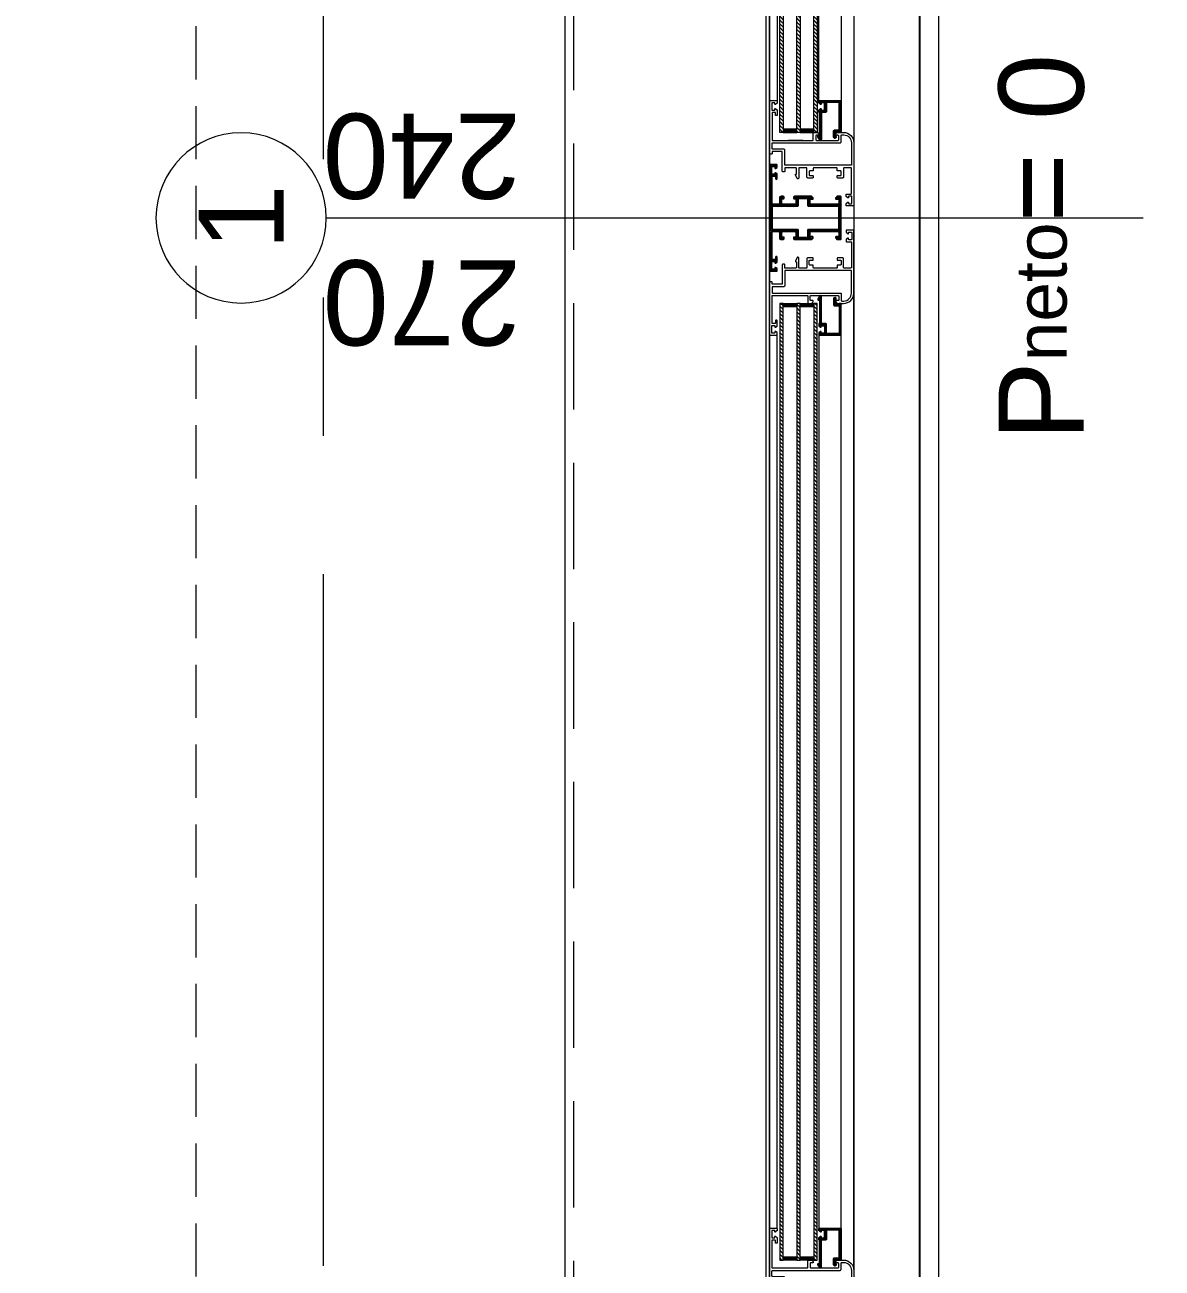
# Model space of a CAD drawing. Header units: centimetres. Extents: x 99002 to 104403, y -55119 to -48358.
# Drawn here: x 101059.2 to 101192.9, y -52412.6 to -52266.6 of the extents above; entities that cross this region are included whole.
import ezdxf

# ---------------------------------------------------------------- set-up
doc = ezdxf.new("R2010")
doc.units = ezdxf.units.CM
doc.header["$LTSCALE"] = 50
doc.header["$MEASUREMENT"] = 0
doc.linetypes.add('AXES', pattern=[2, 1.25, -0.25, 0.25, -0.25])
doc.linetypes.add('CACHE', pattern=[0.375, 0.25, -0.125])
doc.layers.get('0').update_dxf_attribs({"color": 8})
doc.layers.add('AXES', color=10, linetype='AXES')
doc.layers.add('COTE 50ème', color=1, linetype='Continuous')
for name, color, linetype, lineweight in [('BETON CACHE', 4, 'CACHE', 5), ('MACONNERIE COUPE', 7, 'Continuous', 30), ('WINDOWS', 21, 'Continuous', 5)]:
    doc.layers.add(name, color=color, linetype=linetype, lineweight=lineweight)
doc.layers.add('FMULT', color=150, linetype='Continuous', plot=False)
doc.styles.add('GENERATED_STYLE_1', font='arial.ttf')
doc.styles.add('RS_TXT_50', font='arial.ttf', dxfattribs={"height": 12.5})
doc.dimstyles.new('RS_50CM_LINEAIRE', dxfattribs={"dimscale": 5, "dimtxt": 12.5, "dimasz": 1.5, "dimexe": 1, "dimexo": 2.5, "dimgap": 1, "dimtad": 1, "dimdec": 1, "dimrnd": 0.5, "dimdsep": 46, "dimtxsty": 'RS_TXT_50', "dimblk1": 'ARCHTICK', "dimblk2": 'ARCHTICK', "dimsah": 1, "dimcen": 2.5, "dimdle": 1, "dimclrt": 4, "dimadec": 0, "dimazin": 2, "dimtfac": 1, "dimtdec": 1, "dimtix": 1, "dimtmove": 2, "dimatfit": 3, "dimfxl": 1, "dimtolj": 1, "dimtzin": 0, "dimarcsym": 0})
pattern_1 = [(135, (-46708.70849, -43897.46996), (-0.08838834765, -0.08838834765), [])]
pattern_2 = [(135, (-46708.9128, -43897.46996), (-0.2209708691, -0.2209708691), [])]

# ---------------------------------------------------------------- blocks, each defined once
blk = doc.blocks.new('A$Cb79da119')
at = {"layer": 'AXES', "lineweight": 5, "ltscale": 1.3}
blk.add_line((-30, -4150), (-30, -1058.41), dxfattribs=at)
blk = doc.blocks.new('DRITARE POS 1')
at = {"layer": 'WINDOWS'}
h = blk.add_hatch(dxfattribs=at)
h.set_pattern_fill('ANSI31', color=140, scale=2.5, angle=450)
h.set_pattern_definition(pattern_2)
h.paths.add_polyline_path([(-8.71, -124.96), (-8.71, -12.58), (-8.31, -12.58), (-8.31, -124.96)])
h.paths.add_polyline_path([(-6.71, -124.96), (-6.71, -12.58), (-6.31, -12.58), (-6.31, -124.96)])
h.paths.add_polyline_path([(-4.71, -124.96), (-4.71, -12.58), (-4.31, -12.58), (-4.31, -124.96)])
at = {"layer": 'WINDOWS', "transparency": 33554559}
h = blk.add_hatch(dxfattribs=at)
h.set_pattern_fill('ANSI31', color=140, angle=450)
h.set_pattern_definition([(135, (-46708.90849, -43880.46996), (-0.08838834765, -0.08838834765), [])])
h.paths.add_polyline_path([(-6.71, -12.58), (-8.31, -12.58), (-8.31, -12.98), (-6.71, -12.98)])
h.paths.add_polyline_path([(-4.71, -12.58), (-6.31, -12.58), (-6.31, -12.98), (-4.71, -12.98)])
h.paths.add_polyline_path([(-6.71, -124.56), (-8.31, -124.56), (-8.31, -124.96), (-6.71, -124.96)])
h.paths.add_polyline_path([(-4.71, -124.56), (-6.31, -124.56), (-6.31, -124.96), (-4.71, -124.96)])
h = blk.add_hatch(dxfattribs=at)
h.set_pattern_fill('ANSI31', color=256, angle=450)
h.set_pattern_definition(pattern_1)
h.paths.add_polyline_path([(-1.49, -121.28, 0.414214), (-1.55, -121.22), (-4.06, -121.22, 0.414214), (-4.11, -121.28), (-4.11, -121.48, 0.250765), (-4.09, -121.53), (-3.92, -121.66, 0.599022), (-3.83, -121.61), (-3.83, -121.54, -0.414214), (-3.78, -121.48), (-3.51, -121.48, -0.414214), (-3.46, -121.54), (-3.46, -122.28, -0.414214), (-3.51, -122.34), (-3.78, -122.34, -0.414214), (-3.83, -122.28), (-3.83, -122.21, 0.599022), (-3.92, -122.16), (-4.09, -122.29, 0.250765), (-4.11, -122.34), (-4.11, -122.54, 0.414214), (-4.06, -122.6), (-4.02, -122.6), (-4.02, -125.29, -0.414214), (-4.07, -125.34), (-4.15, -125.34, 0.603122), (-4.23, -125.49), (-3.98, -125.85, 0.737396), (-3.81, -125.79), (-3.81, -122.66, -0.414214), (-3.76, -122.6), (-3.31, -122.6, 0.414214), (-3.22, -122.51), (-3.22, -121.5, -0.414214), (-3.16, -121.44), (-1.81, -121.44, -0.414214), (-1.72, -121.54), (-1.72, -124.58, -0.414214), (-1.81, -124.67), (-2.28, -124.67, 0.414214), (-2.37, -124.77), (-2.37, -125.5, 1.657435), (-2.12, -125.37, -0.247394), (-2.15, -125.33), (-2.15, -124.95, -0.414214), (-2.09, -124.9), (-1.74, -124.9), (-1.74, -124.95), (-1.49, -124.95), (-1.49, -124.9)])
at = {"layer": 'WINDOWS'}
h = blk.add_hatch(dxfattribs=at)
h.set_pattern_fill('ANSI31', color=256, angle=450)
h.set_pattern_definition(pattern_1)
h.paths.add_polyline_path([(-9.61, -130.17, -0.414214), (-9.56, -130.11), (-9.26, -130.11, -0.414214), (-9.2, -130.17), (-9.2, -130.38, 1), (-9, -130.38), (-9, -129.85, 0.250765), (-9.02, -129.8), (-9.19, -129.69, 0.599022), (-9.28, -129.74), (-9.28, -129.81, -0.414214), (-9.33, -129.87), (-9.59, -129.87, -0.414214), (-9.65, -129.81), (-9.65, -129.03, -0.414214), (-9.59, -128.97), (-9.33, -128.97, -0.414214), (-9.28, -129.03), (-9.28, -129.14, 0.599022), (-9.19, -129.19), (-9.02, -129.07, 0.250765), (-9, -129.03), (-9, -128.78, 0.414214), (-9.05, -128.73), (-9.84, -128.73, 0.414214), (-9.89, -128.78), (-9.89, -135), (-9.89, -141.22, 0.414214), (-9.84, -141.27), (-9.05, -141.27, 0.414214), (-9, -141.22), (-9, -140.97, 0.250765), (-9.02, -140.93), (-9.19, -140.81, 0.599022), (-9.28, -140.86), (-9.28, -140.97, -0.414214), (-9.33, -141.03), (-9.59, -141.03, -0.414214), (-9.65, -140.97), (-9.65, -140.19, -0.414214), (-9.59, -140.13), (-9.33, -140.13, -0.414214), (-9.28, -140.19), (-9.28, -140.26, 0.599022), (-9.19, -140.31), (-9.02, -140.2, 0.250765), (-9, -140.15), (-9, -139.62, 1), (-9.2, -139.62), (-9.2, -139.83, -0.414214), (-9.26, -139.89), (-9.56, -139.89, -0.414214), (-9.61, -139.83), (-9.61, -136.66, -0.414214), (-9.56, -136.61), (-8.83, -136.61, -0.414214), (-8.74, -136.7), (-8.74, -137.35, 0.414214), (-8.55, -137.54), (-8.29, -137.54, 0.198912), (-8.25, -137.52), (-8.19, -137.46, 0.198912), (-8.18, -137.42), (-8.18, -137.31, 0.414214), (-8.23, -137.26), (-8.4, -137.26, -0.414214), (-8.46, -137.2), (-8.46, -136.7, -0.414214), (-8.36, -136.61), (-6.91, -136.61, -0.414214), (-6.81, -136.7), (-6.81, -137.2, -0.414214), (-6.87, -137.26), (-7.04, -137.26, 0.414214), (-7.09, -137.31), (-7.09, -137.42, 0.198912), (-7.08, -137.46), (-7.02, -137.52, 0.198912), (-6.98, -137.54), (-4.97, -137.54, 0.198912), (-4.93, -137.52), (-4.78, -137.37, 0.198912), (-4.76, -137.33), (-4.76, -137.26, 0.414214), (-4.82, -137.2), (-5, -137.2, -0.340481), (-5.13, -137.11), (-5.13, -136.7, -0.414214), (-5.04, -136.61), (-1.87, -136.61, -0.414214), (-1.77, -136.7), (-1.77, -137.11, -0.414214), (-1.87, -137.2), (-2.09, -137.2, 0.414214), (-2.15, -137.26), (-2.15, -137.33, 0.198912), (-2.13, -137.37), (-1.98, -137.52, 0.198912), (-1.94, -137.54), (-1.55, -137.54, 0.414214), (-1.49, -137.48), (-1.49, -135), (-1.49, -132.52, 0.414214), (-1.55, -132.46), (-1.94, -132.46, 0.198912), (-1.98, -132.48), (-2.13, -132.63, 0.198912), (-2.15, -132.67), (-2.15, -132.74, 0.414214), (-2.09, -132.8), (-1.87, -132.8, -0.414214), (-1.77, -132.89), (-1.77, -133.3, -0.414214), (-1.87, -133.39), (-5.04, -133.39, -0.414214), (-5.13, -133.3), (-5.13, -132.89, -0.340481), (-5, -132.8), (-4.82, -132.8, 0.414214), (-4.76, -132.74), (-4.76, -132.67, 0.198912), (-4.78, -132.63), (-4.93, -132.48, 0.198912), (-4.97, -132.46), (-6.98, -132.46, 0.198912), (-7.02, -132.48), (-7.08, -132.54, 0.198912), (-7.09, -132.58), (-7.09, -132.69, 0.414214), (-7.04, -132.74), (-6.87, -132.74, -0.414214), (-6.81, -132.8), (-6.81, -133.3, -0.414214), (-6.91, -133.39), (-8.36, -133.39, -0.414214), (-8.46, -133.3), (-8.46, -132.8, -0.414214), (-8.4, -132.74), (-8.23, -132.74, 0.414214), (-8.18, -132.69), (-8.18, -132.58, 0.198912), (-8.19, -132.54), (-8.25, -132.48, 0.198912), (-8.29, -132.46), (-8.55, -132.46, 0.414214), (-8.74, -132.65), (-8.74, -133.3, -0.414214), (-8.83, -133.39), (-9.56, -133.39, -0.414214), (-9.61, -133.34)])
h.paths.add_polyline_path([(-9.56, -133.67), (-6.63, -133.67), (-6.53, -133.58), (-6.53, -132.83), (-6.44, -132.74), (-5.51, -132.74), (-5.41, -132.83), (-5.41, -133.58), (-5.32, -133.67), (-1.83, -133.67), (-1.77, -133.73), (-1.77, -135), (-1.77, -136.27), (-1.83, -136.33), (-5.32, -136.33), (-5.41, -136.42), (-5.41, -137.17), (-5.51, -137.26), (-6.44, -137.26), (-6.53, -137.17), (-6.53, -136.42), (-6.63, -136.33), (-9.56, -136.33), (-9.61, -136.27), (-9.61, -135), (-9.61, -133.73)], flags=16)
at = {"layer": 'WINDOWS', "transparency": 33554559}
h = blk.add_hatch(dxfattribs=at)
h.set_pattern_fill('ANSI31', color=256, angle=450)
h.set_pattern_definition(pattern_1)
h.paths.add_polyline_path([(-1.49, -145.1), (-1.49, -145.05), (-1.74, -145.05), (-1.74, -145.1), (-2.09, -145.1, -0.414214), (-2.15, -145.05), (-2.15, -144.67, -0.247394), (-2.12, -144.63, 1.657435), (-2.37, -144.5), (-2.37, -145.23, 0.414214), (-2.28, -145.33), (-1.81, -145.33, -0.414214), (-1.72, -145.42), (-1.72, -148.46, -0.414214), (-1.81, -148.56), (-3.16, -148.56, -0.414214), (-3.22, -148.5), (-3.22, -147.49, 0.414214), (-3.31, -147.4), (-3.76, -147.4, -0.414214), (-3.81, -147.34), (-3.81, -144.21, 0.737396), (-3.98, -144.15), (-4.23, -144.51, 0.603122), (-4.15, -144.66), (-4.07, -144.66, -0.414214), (-4.02, -144.71), (-4.02, -147.4), (-4.06, -147.4, 0.414214), (-4.11, -147.46), (-4.11, -147.66, 0.250765), (-4.09, -147.71), (-3.92, -147.84, 0.599022), (-3.83, -147.79), (-3.83, -147.72, -0.414214), (-3.78, -147.66), (-3.51, -147.66, -0.414214), (-3.46, -147.72), (-3.46, -148.46, -0.414214), (-3.51, -148.52), (-3.78, -148.52, -0.414214), (-3.83, -148.46), (-3.83, -148.39, 0.599022), (-3.92, -148.34), (-4.09, -148.47, 0.250765), (-4.11, -148.52), (-4.11, -148.72, 0.414214), (-4.06, -148.78), (-1.55, -148.78, 0.414214), (-1.49, -148.72)])
at = {"layer": 'WINDOWS'}
h = blk.add_hatch(dxfattribs=at)
h.set_pattern_fill('ANSI31', color=140, scale=2.5, angle=450)
h.set_pattern_definition(pattern_2)
h.paths.add_polyline_path([(-8.71, -145.04), (-8.71, -257.42), (-8.31, -257.42), (-8.31, -145.04)])
h.paths.add_polyline_path([(-6.71, -145.04), (-6.71, -257.42), (-6.31, -257.42), (-6.31, -145.04)])
h.paths.add_polyline_path([(-4.71, -145.04), (-4.71, -257.42), (-4.31, -257.42), (-4.31, -145.04)])
at = {"layer": 'WINDOWS', "transparency": 33554559}
h = blk.add_hatch(dxfattribs=at)
h.set_pattern_fill('ANSI31', color=140, angle=450)
h.set_pattern_definition([(135, (-46708.90849, -43914.46996), (-0.08838834765, -0.08838834765), [])])
h.paths.add_polyline_path([(-6.71, -257.42), (-8.31, -257.42), (-8.31, -257.02), (-6.71, -257.02)])
h.paths.add_polyline_path([(-4.71, -257.42), (-6.31, -257.42), (-6.31, -257.02), (-4.71, -257.02)])
h.paths.add_polyline_path([(-6.71, -145.44), (-8.31, -145.44), (-8.31, -145.04), (-6.71, -145.04)])
h.paths.add_polyline_path([(-4.71, -145.44), (-6.31, -145.44), (-6.31, -145.04), (-4.71, -145.04)])
h = blk.add_hatch(dxfattribs=at)
h.set_pattern_fill('ANSI31', color=256, angle=450)
h.set_pattern_definition([(135, (-46708.71279, -43952.46996), (-0.08838834765, -0.08838834765), [])])
h.paths.add_polyline_path([(-1.72, -257.05, -0.414214), (-1.81, -257.14), (-2.28, -257.14, 0.414214), (-2.37, -257.23), (-2.37, -257.97, 1.835735), (-2.15, -257.82), (-2.15, -257.36), (-1.74, -257.36), (-1.5, -257.42), (-1.5, -253.74, 0.414214), (-1.55, -253.69), (-4.06, -253.69, 0.414214), (-4.12, -253.74), (-4.12, -253.95, 0.250765), (-4.09, -253.99), (-3.92, -254.12, 0.599022), (-3.84, -254.08), (-3.84, -253.95), (-3.46, -253.95), (-3.46, -254.81), (-3.84, -254.81), (-3.84, -254.67, 0.649779), (-3.93, -254.63), (-4.1, -254.76, 0.212283), (-4.12, -254.81), (-4.12, -255.01, 0.414214), (-4.06, -255.07), (-4.02, -255.07), (-4.02, -257.81), (-4.15, -257.81, 0.603122), (-4.23, -257.96), (-3.99, -258.31, 0.737396), (-3.82, -258.26), (-3.82, -255.07), (-3.31, -255.07, 0.414214), (-3.22, -254.97), (-3.22, -253.91), (-1.81, -253.91, -0.414214), (-1.72, -254)])
at = {"layer": 'WINDOWS', "color": 165, "linetype": 'CACHE'}
blk.add_line((-32.9, -270), (-32.9, 0), dxfattribs=at)
at = {"layer": 'WINDOWS'}
for p, q in [((-0.01, -11.48), (0, -126.13)), ((-9.89, -16.28), (-9.89, -121.28)), ((-9, -16.26), (-9, -121.28)), ((-4.11, -121.28), (-4.12, -16.26)), ((-1.5, -16.26), (-1.49, -121.28)), ((-5.98, -125.89), (-7.66, -125.89)), ((-0.01, -258.52), (0, -143.87)), ((-9.89, -253.72), (-9.89, -148.72)), ((-9, -253.74), (-9, -148.72)), ((-4.11, -148.72), (-4.12, -253.74)), ((-1.5, -253.74), (-1.49, -148.72))]:
    blk.add_line(p, q, dxfattribs=at)
at = {"layer": 'WINDOWS', "color": 165}
blk.add_line((-61.99, -135), (34.01, -135), dxfattribs=at)
for points in [[(-9.9, 0), (-9.9, -270), (-33.9, -270), (-33.9, 0)], [(-10.3, -269.6), (-10.3, -0.4), (-9.9, 0), (-9.9, -270)], [(0, 0), (0, -270), (10, -270), (10, 0)]]:
    blk.add_lwpolyline(points, close=True, dxfattribs=at)
at = {"layer": 'WINDOWS'}
for points in [[(-9.9, -270), (-9.9, 0), (0, 0), (0, -270)], [(-1.77, -135), (-1.77, -133.73), (-1.83, -133.67), (-5.32, -133.67), (-5.41, -133.58), (-5.41, -132.83), (-5.51, -132.74), (-6.44, -132.74), (-6.53, -132.83), (-6.53, -133.58), (-6.63, -133.67), (-9.56, -133.67), (-9.61, -133.73), (-9.61, -135), (-9.61, -136.27), (-9.56, -136.33), (-6.63, -136.33), (-6.53, -136.42), (-6.53, -137.17), (-6.44, -137.26), (-5.51, -137.26), (-5.41, -137.17), (-5.41, -136.42), (-5.32, -136.33), (-1.83, -136.33), (-1.77, -136.27)]]:
    blk.add_lwpolyline(points, close=True, dxfattribs=at)
at = {"layer": 'WINDOWS', "color": 140}
for points in [[(-8.71, -124.96), (-8.71, -12.58), (-8.31, -12.58), (-8.31, -124.96)], [(-6.71, -124.96), (-6.71, -12.58), (-6.31, -12.58), (-6.31, -124.96)], [(-4.71, -124.96), (-4.71, -12.58), (-4.31, -12.58), (-4.31, -124.96)], [(-6.71, -124.56), (-8.31, -124.56), (-8.31, -124.96), (-6.71, -124.96)], [(-4.71, -124.56), (-6.31, -124.56), (-6.31, -124.96), (-4.71, -124.96)], [(-8.71, -145.04), (-8.71, -257.42), (-8.31, -257.42), (-8.31, -145.04)], [(-6.71, -145.44), (-8.31, -145.44), (-8.31, -145.04), (-6.71, -145.04)], [(-6.71, -145.04), (-6.71, -257.42), (-6.31, -257.42), (-6.31, -145.04)], [(-4.71, -145.44), (-6.31, -145.44), (-6.31, -145.04), (-4.71, -145.04)], [(-4.71, -145.04), (-4.71, -257.42), (-4.31, -257.42), (-4.31, -145.04)], [(-6.71, -257.42), (-8.31, -257.42), (-8.31, -257.02), (-6.71, -257.02)], [(-4.71, -257.42), (-6.31, -257.42), (-6.31, -257.02), (-4.71, -257.02)]]:
    blk.add_lwpolyline(points, close=True, dxfattribs=at)
at = {"layer": 'WINDOWS'}
for points in [[(0, -133.53, -0.414214), (-0.06, -133.58), (-0.84, -133.58, -0.414214), (-0.9, -133.53), (-0.9, -133.32, -0.250765), (-0.87, -133.27), (-0.7, -133.14, -0.599022), (-0.62, -133.19), (-0.62, -133.28, 0.414214), (-0.56, -133.34), (-0.3, -133.34, 0.414214), (-0.24, -133.28), (-0.24, -132.5, 0.414214), (-0.3, -132.44), (-0.56, -132.44, 0.414214), (-0.62, -132.5), (-0.62, -132.59, -0.599022), (-0.7, -132.64), (-0.87, -132.51, -0.250765), (-0.9, -132.46), (-0.9, -132.26, -0.414214), (-0.84, -132.2), (-0.34, -132.2, 0.414214), (-0.28, -132.14), (-0.28, -129.19, 0.414214), (-0.37, -129.1), (-1.12, -129.1, 0.414214), (-1.21, -129.19), (-1.21, -130.22, -0.414214), (-1.31, -130.31), (-1.87, -130.31, -0.414214), (-1.96, -130.22), (-1.96, -130.09, -0.414214), (-1.9, -130.03), (-1.55, -130.03, 0.414214), (-1.49, -129.98), (-1.49, -129.53, 0.414214), (-1.55, -129.47), (-1.9, -129.47, -0.414214), (-1.96, -129.42), (-1.96, -129.16, 0.414214), (-2.02, -129.1), (-4.7, -129.1, 0.414214), (-4.76, -129.16), (-4.76, -129.42, -0.414214), (-4.82, -129.47), (-5.17, -129.47, 0.414214), (-5.23, -129.53), (-5.23, -129.98, 0.414214), (-5.17, -130.03), (-4.82, -130.03, -0.414214), (-4.76, -130.09), (-4.76, -130.22, -0.414214), (-4.85, -130.31), (-5.41, -130.31, -0.414214), (-5.51, -130.22), (-5.51, -129.19, 0.414214), (-5.6, -129.1), (-6.38, -129.1, 0.414214), (-6.48, -129.19), (-6.48, -130.31, -0.809546), (-6.66, -130.35), (-6.85, -129.93, -0.543142), (-6.79, -129.85, 0.414214), (-6.74, -129.79), (-6.74, -129.19, 0.414214), (-6.83, -129.1), (-8.06, -129.1, 0.414214), (-8.12, -129.16), (-8.12, -129.51, -0.414214), (-8.18, -129.57), (-8.34, -129.57, -0.414214), (-8.4, -129.51), (-8.4, -127.29, 0.414214), (-8.49, -127.2), (-9.56, -127.2, 0.414214), (-9.61, -127.25), (-9.61, -127.46, -0.414214), (-9.67, -127.51), (-9.84, -127.51, -0.414214), (-9.89, -127.46), (-9.89, -121.28, -0.414214), (-9.84, -121.22), (-9.05, -121.22, -0.414214), (-9, -121.28), (-9, -121.49, -0.250765), (-9.02, -121.53), (-9.19, -121.66, -0.599022), (-9.28, -121.62), (-9.28, -121.52, 0.414214), (-9.33, -121.47), (-9.59, -121.47, 0.414214), (-9.65, -121.52), (-9.65, -122.31, 0.414214), (-9.59, -122.36), (-9.33, -122.36, 0.414214), (-9.28, -122.31), (-9.28, -122.21, -0.599022), (-9.19, -122.17), (-9.02, -122.3, -0.250765), (-9, -122.34), (-9, -122.92, -0.414214), (-9.05, -122.98), (-9.15, -122.98, -0.414214), (-9.2, -122.92), (-9.2, -122.66, 0.414214), (-9.26, -122.61), (-9.56, -122.61, 0.414214), (-9.61, -122.66), (-9.61, -125.83, 0.414214), (-9.56, -125.89), (-4.82, -125.89, 0.414214), (-4.76, -125.83), (-4.76, -125.01, -0.414214), (-4.71, -124.96), (-4.32, -124.96, -0.198912), (-4.28, -124.97), (-4.13, -125.13, -0.198912), (-4.11, -125.17), (-4.11, -125.24, -0.414214), (-4.17, -125.29), (-4.39, -125.29, 0.414214), (-4.48, -125.39), (-4.48, -125.8, 0.414214), (-4.39, -125.89), (-1.87, -125.89, 0.414214), (-1.77, -125.8), (-1.77, -125.39, 0.414214), (-1.87, -125.29), (-2.09, -125.29, -0.414214), (-2.15, -125.24), (-2.15, -125.17, -0.198912), (-2.13, -125.13), (-1.98, -124.97, -0.198912), (-1.94, -124.96), (-1.21, -124.96, -0.414214), (0, -126.17)], [(-1.74, -124.9), (-2.09, -124.9, 0.414214), (-2.15, -124.95), (-2.15, -125.33, 0.247394), (-2.12, -125.37, -1.657435), (-2.37, -125.5), (-2.37, -124.77, -0.414214), (-2.28, -124.67), (-1.81, -124.67, 0.414214), (-1.72, -124.58), (-1.72, -121.54, 0.414214), (-1.81, -121.44), (-3.16, -121.44, 0.414214), (-3.22, -121.5), (-3.22, -122.51, -0.414214), (-3.31, -122.6), (-3.76, -122.6, 0.414214), (-3.81, -122.66), (-3.81, -125.79, -0.737396), (-3.98, -125.85), (-4.23, -125.49, -0.603122), (-4.15, -125.34), (-4.07, -125.34, 0.414214), (-4.02, -125.29), (-4.02, -122.6), (-4.06, -122.6, -0.414214), (-4.11, -122.54), (-4.11, -122.34, -0.250765), (-4.09, -122.29), (-3.92, -122.16, -0.599022), (-3.83, -122.21), (-3.83, -122.28, 0.414214), (-3.78, -122.34), (-3.51, -122.34, 0.414214), (-3.46, -122.28), (-3.46, -121.54, 0.414214), (-3.51, -121.48), (-3.78, -121.48, 0.414214), (-3.83, -121.54), (-3.83, -121.61, -0.599022), (-3.92, -121.66), (-4.09, -121.53, -0.250765), (-4.11, -121.48), (-4.11, -121.28, -0.414214), (-4.06, -121.22), (-1.55, -121.22, -0.414214), (-1.49, -121.28), (-1.49, -124.9), (-1.49, -124.95), (-1.74, -124.95)], [(-1.49, -125.33, -0.414214), (-1.4, -125.24), (-1.18, -125.24), (-1.18, -125.24, -0.414214), (-0.28, -126.17), (-0.28, -128.77, -0.414214), (-0.34, -128.82), (-8.06, -128.82, -0.414214), (-8.12, -128.77), (-8.12, -127.01, 0.414214), (-8.21, -126.92), (-9.52, -126.92, -0.414214), (-9.61, -126.82), (-9.61, -126.26, -0.414214), (-9.52, -126.17), (-1.59, -126.17, 0.414214), (-1.49, -126.08)], [(-1.49, -135), (-1.49, -132.52, 0.414214), (-1.55, -132.46), (-1.94, -132.46, 0.198912), (-1.98, -132.48), (-2.13, -132.63, 0.198912), (-2.15, -132.67), (-2.15, -132.74, 0.414214), (-2.09, -132.8), (-1.87, -132.8, -0.414214), (-1.77, -132.89), (-1.77, -133.3, -0.414214), (-1.87, -133.39), (-5.04, -133.39, -0.414214), (-5.13, -133.3), (-5.13, -132.89, -0.340481), (-5, -132.8), (-4.82, -132.8, 0.414214), (-4.76, -132.74), (-4.76, -132.67, 0.198912), (-4.78, -132.63), (-4.93, -132.48, 0.198912), (-4.97, -132.46), (-6.98, -132.46, 0.198912), (-7.02, -132.48), (-7.08, -132.54, 0.198912), (-7.09, -132.58), (-7.09, -132.69, 0.414214), (-7.04, -132.74), (-6.87, -132.74, -0.414214), (-6.81, -132.8), (-6.81, -133.3, -0.414214), (-6.91, -133.39), (-8.36, -133.39, -0.414214), (-8.46, -133.3), (-8.46, -132.8, -0.414214), (-8.4, -132.74), (-8.23, -132.74, 0.414214), (-8.18, -132.69), (-8.18, -132.58, 0.198912), (-8.19, -132.54), (-8.25, -132.48, 0.198912), (-8.29, -132.46), (-8.55, -132.46, 0.414214), (-8.74, -132.65), (-8.74, -133.3, -0.414214), (-8.83, -133.39), (-9.56, -133.39, -0.414214), (-9.61, -133.34), (-9.61, -130.17, -0.414214), (-9.56, -130.11), (-9.26, -130.11, -0.414214), (-9.2, -130.17), (-9.2, -130.38, 1), (-9, -130.38), (-9, -129.85, 0.250765), (-9.02, -129.8), (-9.19, -129.69, 0.599022), (-9.28, -129.74), (-9.28, -129.81, -0.414214), (-9.33, -129.87), (-9.59, -129.87, -0.414214), (-9.65, -129.81), (-9.65, -129.03, -0.414214), (-9.59, -128.97), (-9.33, -128.97, -0.414214), (-9.28, -129.03), (-9.28, -129.14, 0.599022), (-9.19, -129.19), (-9.02, -129.07, 0.250765), (-9, -129.03), (-9, -128.78, 0.414214), (-9.05, -128.73), (-9.84, -128.73, 0.414214), (-9.89, -128.78), (-9.89, -135), (-9.89, -141.22, 0.414214), (-9.84, -141.27), (-9.05, -141.27, 0.414214), (-9, -141.22), (-9, -140.97, 0.250765), (-9.02, -140.93), (-9.19, -140.81, 0.599022), (-9.28, -140.86), (-9.28, -140.97, -0.414214), (-9.33, -141.03), (-9.59, -141.03, -0.414214), (-9.65, -140.97), (-9.65, -140.19, -0.414214), (-9.59, -140.13), (-9.33, -140.13, -0.414214), (-9.28, -140.19), (-9.28, -140.26, 0.599022), (-9.19, -140.31), (-9.02, -140.2, 0.250765), (-9, -140.15), (-9, -139.62, 1), (-9.2, -139.62), (-9.2, -139.83, -0.414214), (-9.26, -139.89), (-9.56, -139.89, -0.414214), (-9.61, -139.83), (-9.61, -136.66, -0.414214), (-9.56, -136.61), (-8.83, -136.61, -0.414214), (-8.74, -136.7), (-8.74, -137.35, 0.414214), (-8.55, -137.54), (-8.29, -137.54, 0.198912), (-8.25, -137.52), (-8.19, -137.46, 0.198912), (-8.18, -137.42), (-8.18, -137.31, 0.414214), (-8.23, -137.26), (-8.4, -137.26, -0.414214), (-8.46, -137.2), (-8.46, -136.7, -0.414214), (-8.36, -136.61), (-6.91, -136.61, -0.414214), (-6.81, -136.7), (-6.81, -137.2, -0.414214), (-6.87, -137.26), (-7.04, -137.26, 0.414214), (-7.09, -137.31), (-7.09, -137.42, 0.198912), (-7.08, -137.46), (-7.02, -137.52, 0.198912), (-6.98, -137.54), (-4.97, -137.54, 0.198912), (-4.93, -137.52), (-4.78, -137.37, 0.198912), (-4.76, -137.33), (-4.76, -137.26, 0.414214), (-4.82, -137.2), (-5, -137.2, -0.340481), (-5.13, -137.11), (-5.13, -136.7, -0.414214), (-5.04, -136.61), (-1.87, -136.61, -0.414214), (-1.77, -136.7), (-1.77, -137.11, -0.414214), (-1.87, -137.2), (-2.09, -137.2, 0.414214), (-2.15, -137.26), (-2.15, -137.33, 0.198912), (-2.13, -137.37), (-1.98, -137.52, 0.198912), (-1.94, -137.54), (-1.55, -137.54, 0.414214), (-1.49, -137.48)], [(0, -136.47, 0.414214), (-0.06, -136.42), (-0.84, -136.42, 0.414214), (-0.9, -136.47), (-0.9, -136.68, 0.250765), (-0.87, -136.73), (-0.7, -136.86, 0.599022), (-0.62, -136.81), (-0.62, -136.72, -0.414214), (-0.56, -136.66), (-0.3, -136.66, -0.414214), (-0.24, -136.72), (-0.24, -137.5, -0.414214), (-0.3, -137.56), (-0.56, -137.56, -0.414214), (-0.62, -137.5), (-0.62, -137.41, 0.599022), (-0.7, -137.36), (-0.87, -137.49, 0.250765), (-0.9, -137.54), (-0.9, -137.74, 0.414214), (-0.84, -137.8), (-0.34, -137.8, -0.414214), (-0.28, -137.86), (-0.28, -140.81, -0.414214), (-0.37, -140.9), (-1.12, -140.9, -0.414214), (-1.21, -140.81), (-1.21, -139.78, 0.414214), (-1.31, -139.69), (-1.87, -139.69, 0.414214), (-1.96, -139.78), (-1.96, -139.91, 0.414214), (-1.9, -139.97), (-1.55, -139.97, -0.414214), (-1.49, -140.02), (-1.49, -140.47, -0.414214), (-1.55, -140.53), (-1.9, -140.53, 0.414214), (-1.96, -140.58), (-1.96, -140.84, -0.414214), (-2.02, -140.9), (-4.7, -140.9, -0.414214), (-4.76, -140.84), (-4.76, -140.58, 0.414214), (-4.82, -140.53), (-5.17, -140.53, -0.414214), (-5.23, -140.47), (-5.23, -140.02, -0.414214), (-5.17, -139.97), (-4.82, -139.97, 0.414214), (-4.76, -139.91), (-4.76, -139.78, 0.414214), (-4.85, -139.69), (-5.41, -139.69, 0.414214), (-5.51, -139.78), (-5.51, -140.81, -0.414214), (-5.6, -140.9), (-6.38, -140.9, -0.414214), (-6.48, -140.81), (-6.48, -139.69, 0.809546), (-6.66, -139.65), (-6.85, -140.07, 0.543142), (-6.79, -140.15, -0.414214), (-6.74, -140.21), (-6.74, -140.81, -0.414214), (-6.83, -140.9), (-8.06, -140.9, -0.414214), (-8.12, -140.84), (-8.12, -140.49, 0.414214), (-8.18, -140.43), (-8.34, -140.43, 0.414214), (-8.4, -140.49), (-8.4, -142.71, -0.414214), (-8.49, -142.8), (-9.56, -142.8, -0.414214), (-9.61, -142.75), (-9.61, -142.54, 0.414214), (-9.67, -142.49), (-9.84, -142.49, 0.414214), (-9.89, -142.54), (-9.89, -148.72, 0.414214), (-9.84, -148.78), (-9.05, -148.78, 0.414214), (-9, -148.72), (-9, -148.51, 0.250765), (-9.02, -148.47), (-9.19, -148.34, 0.599022), (-9.28, -148.38), (-9.28, -148.48, -0.414214), (-9.33, -148.53), (-9.59, -148.53, -0.414214), (-9.65, -148.48), (-9.65, -147.69, -0.414214), (-9.59, -147.64), (-9.33, -147.64, -0.414214), (-9.28, -147.69), (-9.28, -147.79, 0.599022), (-9.19, -147.83), (-9.02, -147.7, 0.250765), (-9, -147.66), (-9, -147.08, 0.414214), (-9.05, -147.02), (-9.15, -147.02, 0.414214), (-9.2, -147.08), (-9.2, -147.34, -0.414214), (-9.26, -147.39), (-9.56, -147.39, -0.414214), (-9.61, -147.34), (-9.61, -144.17, -0.414214), (-9.56, -144.11), (-5.47, -144.11, -0.414214), (-5.41, -144.17), (-5.41, -144.99, 0.414214), (-5.36, -145.04), (-4.97, -145.04, 0.198912), (-4.93, -145.03), (-4.78, -144.87, 0.198912), (-4.76, -144.83), (-4.76, -144.76, 0.414214), (-4.82, -144.71), (-5.04, -144.71, -0.414214), (-5.13, -144.61), (-5.13, -144.2, -0.414214), (-5.04, -144.11), (-1.87, -144.11, -0.414214), (-1.77, -144.2), (-1.77, -144.61, -0.414214), (-1.87, -144.71), (-2.09, -144.71, 0.414214), (-2.15, -144.76), (-2.15, -144.83, 0.198912), (-2.13, -144.87), (-1.98, -145.03, 0.198912), (-1.94, -145.04), (-1.21, -145.04, 0.414214), (0, -143.83)], [(-1.49, -144.67, 0.414214), (-1.4, -144.76), (-1.18, -144.76), (-1.18, -144.76, 0.414214), (-0.28, -143.83), (-0.28, -141.23, 0.414214), (-0.34, -141.18), (-8.06, -141.18, 0.414214), (-8.12, -141.23), (-8.12, -142.99, -0.414214), (-8.21, -143.08), (-9.52, -143.08, 0.414214), (-9.61, -143.18), (-9.61, -143.74, 0.414214), (-9.52, -143.83), (-1.59, -143.83, -0.414214), (-1.49, -143.92)], [(-1.74, -145.1), (-2.09, -145.1, -0.414214), (-2.15, -145.05), (-2.15, -144.67, -0.247394), (-2.12, -144.63, 1.657435), (-2.37, -144.5), (-2.37, -145.23, 0.414214), (-2.28, -145.33), (-1.81, -145.33, -0.414214), (-1.72, -145.42), (-1.72, -148.46, -0.414214), (-1.81, -148.56), (-3.16, -148.56, -0.414214), (-3.22, -148.5), (-3.22, -147.49, 0.414214), (-3.31, -147.4), (-3.76, -147.4, -0.414214), (-3.81, -147.34), (-3.81, -144.21, 0.737396), (-3.98, -144.15), (-4.23, -144.51, 0.603122), (-4.15, -144.66), (-4.07, -144.66, -0.414214), (-4.02, -144.71), (-4.02, -147.4), (-4.06, -147.4, 0.414214), (-4.11, -147.46), (-4.11, -147.66, 0.250765), (-4.09, -147.71), (-3.92, -147.84, 0.599022), (-3.83, -147.79), (-3.83, -147.72, -0.414214), (-3.78, -147.66), (-3.51, -147.66, -0.414214), (-3.46, -147.72), (-3.46, -148.46, -0.414214), (-3.51, -148.52), (-3.78, -148.52, -0.414214), (-3.83, -148.46), (-3.83, -148.39, 0.599022), (-3.92, -148.34), (-4.09, -148.47, 0.250765), (-4.11, -148.52), (-4.11, -148.72, 0.414214), (-4.06, -148.78), (-1.55, -148.78, 0.414214), (-1.49, -148.72), (-1.49, -145.1), (-1.49, -145.05), (-1.74, -145.05)], [(-1.74, -257.36), (-2.09, -257.36, 0.414214), (-2.15, -257.42), (-2.15, -257.79, 0.247394), (-2.13, -257.84, -1.657435), (-2.37, -257.97), (-2.37, -257.23, -0.414214), (-2.28, -257.14), (-1.81, -257.14, 0.414214), (-1.72, -257.05), (-1.72, -254, 0.414214), (-1.81, -253.91), (-3.16, -253.91, 0.414214), (-3.22, -253.97), (-3.22, -254.97, -0.414214), (-3.31, -255.07), (-3.76, -255.07, 0.414214), (-3.82, -255.12), (-3.82, -258.26, -0.737396), (-3.99, -258.31), (-4.23, -257.96, -0.603122), (-4.15, -257.81), (-4.08, -257.81, 0.414214), (-4.02, -257.75), (-4.02, -255.07), (-4.06, -255.07, -0.414214), (-4.12, -255.01), (-4.12, -254.81, -0.250765), (-4.09, -254.76), (-3.92, -254.63, -0.599022), (-3.84, -254.67), (-3.84, -254.75, 0.414214), (-3.78, -254.81), (-3.52, -254.81, 0.414214), (-3.46, -254.75), (-3.46, -254, 0.414214), (-3.52, -253.95), (-3.78, -253.95, 0.414214), (-3.84, -254), (-3.84, -254.08, -0.599022), (-3.92, -254.12), (-4.09, -253.99, -0.250765), (-4.12, -253.95), (-4.12, -253.74, -0.414214), (-4.06, -253.69), (-1.55, -253.69, -0.414214), (-1.5, -253.74), (-1.5, -257.36), (-1.5, -257.42), (-1.74, -257.42)], [(-1.5, -257.79, -0.414214), (-1.4, -257.7), (-1.18, -257.7), (-1.18, -257.7, -0.414214), (-0.28, -258.63), (-0.28, -261.23, -0.414214), (-0.34, -261.28), (-8.07, -261.28, -0.414214), (-8.12, -261.23), (-8.12, -259.47, 0.414214), (-8.22, -259.38), (-9.52, -259.38, -0.414214), (-9.62, -259.29), (-9.62, -258.73, -0.414214), (-9.52, -258.63), (-1.59, -258.63, 0.414214), (-1.5, -258.54)]]:
    blk.add_lwpolyline(points, format="xyb", close=True, dxfattribs=at)
at = {"layer": 'WINDOWS', "color": 165}
blk.add_lwpolyline([(-71.99, -125, 1), (-71.99, -145, 1)], format="xyb", close=True, dxfattribs=at)
at = {"layer": 'WINDOWS'}
blk.add_lwpolyline([(-9.9, -259.92), (-9.9, -253.74, -0.414214), (-9.84, -253.69), (-9.06, -253.69, -0.414214), (-9, -253.74), (-9, -253.95, -0.250765), (-9.03, -253.99), (-9.19, -254.12, -0.599022), (-9.28, -254.08), (-9.28, -253.98, 0.414214), (-9.34, -253.93), (-9.6, -253.93, 0.414214), (-9.65, -253.98), (-9.65, -254.77, 0.414214), (-9.6, -254.82), (-9.34, -254.82, 0.414214), (-9.28, -254.77), (-9.28, -254.67, -0.599022), (-9.19, -254.63), (-9.03, -254.76, -0.250765), (-9, -254.81), (-9, -255.38, -0.414214), (-9.06, -255.44), (-9.15, -255.44, -0.414214), (-9.21, -255.38), (-9.21, -255.12, 0.414214), (-9.26, -255.07), (-9.56, -255.07, 0.414214), (-9.62, -255.12), (-9.62, -258.3, 0.414214), (-9.56, -258.35), (-5.47, -258.35, 0.414214), (-5.42, -258.3), (-5.42, -257.47, -0.414214), (-5.36, -257.42), (-4.97, -257.42, -0.198912), (-4.93, -257.44), (-4.78, -257.59, -0.198912), (-4.76, -257.63), (-4.76, -257.7, -0.414214), (-4.82, -257.75), (-5.04, -257.75, 0.414214), (-5.14, -257.85), (-5.14, -258.26, 0.414214), (-5.04, -258.35), (-1.87, -258.35, 0.414214), (-1.78, -258.26), (-1.78, -257.85, 0.414214), (-1.87, -257.75), (-2.09, -257.75, -0.414214), (-2.15, -257.7), (-2.15, -257.63, -0.198912), (-2.13, -257.59), (-1.98, -257.44, -0.198912), (-1.94, -257.42), (-1.22, -257.42, -0.414214), (0, -258.63)], format="xyb", dxfattribs=at)
at = {"layer": 'WINDOWS', "color": 165, "char_height": 10, "attachment_point": 7, "style": 'GENERATED_STYLE_1'}
for s, insert, rotation in [('\\A1;\\pt0;P{\\H0.6x;neto}= 0', (27.15, -161.16), 90), ('\\A1;\\pt0;240{\\H0.66x;\\S^  ;}', (-39.11, -119.83), 180), ('\\A1;\\pt0;1', (-66.99, -138.81), 90), ('\\A1;\\pt0;270', (-39.11, -139.83), 180)]:
    blk.add_mtext(s, dxfattribs=dict(at, insert=insert, rotation=rotation))
blk = doc.blocks.new('_ArchTick')
at = {"color": 0, "linetype": 'ByBlock', "const_width": 0.15}
blk.add_lwpolyline([(-0.5, -0.5), (0.5, 0.5)], dxfattribs=at)
blk = doc.blocks.new('*D1305')
at = {"layer": 'COTE 50ème', "color": 0, "lineweight": -2, "ltscale": 0.5, "transparency": 16777216}
for p, q in [((100882.32, -52429.25), (100882.32, -52149.25)), ((101130.72, -52154.25), (100877.32, -52154.25)), ((101129.42, -52424.25), (100877.32, -52424.25))]:
    blk.add_line(p, q, dxfattribs=at)
at = {"layer": 'Defpoints', "color": 0, "ltscale": 0.5, "transparency": 16777216}
for p in [(100882.32, -52154.25), (101143.22, -52154.25), (101141.92, -52424.25)]:
    blk.add_point(p, dxfattribs=at)
at = {"layer": 'COTE 50ème', "color": 0, "lineweight": -2, "ltscale": 0.5, "transparency": 16777216, "xscale": 7.5, "yscale": 7.5, "zscale": 7.5}
for p, rotation in [((100882.32, -52154.25), 90), ((100882.32, -52424.25), 270)]:
    blk.add_blockref('_ArchTick', p, dxfattribs=dict(at, rotation=rotation))
at = {"layer": 'COTE 50ème', "color": 4, "ltscale": 0.5, "transparency": 16777216, "insert": (100870.94, -52289.25), "char_height": 12.5, "attachment_point": 5, "rotation": 90, "style": 'RS_TXT_50'}
blk.add_mtext('\\A1;270', dxfattribs=at)
blk = doc.blocks.new('*D1315')
at = {"layer": 'COTE 50ème', "color": 0, "lineweight": -2, "ltscale": 0.5, "transparency": 16777216}
for p, q in [((100830.7, -54192.36), (100830.7, -52052.36)), ((101016.84, -52057.36), (100825.7, -52057.36)), ((101126.84, -54187.36), (100825.7, -54187.36))]:
    blk.add_line(p, q, dxfattribs=at)
at = {"layer": 'Defpoints', "color": 0, "ltscale": 0.5, "transparency": 16777216}
for p in [(100830.7, -52057.36), (101029.34, -52057.36), (101139.34, -54187.36)]:
    blk.add_point(p, dxfattribs=at)
at = {"layer": 'COTE 50ème', "color": 0, "lineweight": -2, "ltscale": 0.5, "transparency": 16777216, "xscale": 7.5, "yscale": 7.5, "zscale": 7.5}
for p, rotation in [((100830.7, -52057.36), 90), ((100830.7, -54187.36), 270)]:
    blk.add_blockref('_ArchTick', p, dxfattribs=dict(at, rotation=rotation))
at = {"layer": 'COTE 50ème', "color": 4, "ltscale": 0.5, "transparency": 16777216, "insert": (100819.31, -53122.36), "char_height": 12.5, "attachment_point": 5, "rotation": 90, "style": 'RS_TXT_50'}
blk.add_mtext('\\A1;2130', dxfattribs=at)

msp = doc.modelspace()

# ---------------------------------------------------------------- linework, layer by layer
at = {"layer": 'BETON CACHE', "lineweight": 5, "ltscale": 0.5}
msp.add_lwpolyline([(101079.34, -54072.36), (103179.34, -54072.36), (103179.34, -52107.36), (101079.34, -52107.36)], close=True, dxfattribs=at)
at = {"layer": 'FMULT', "ltscale": 0.5}
msp.add_lwpolyline([(101164.34, -52482.36), (101714.34, -52482.36), (101714.34, -52082.36), (101164.34, -52082.36)], close=True, dxfattribs=at)

# ---------------------------------------------------------------- block references
at = {"lineweight": 5}
msp.add_blockref('DRITARE POS 1', (101156.64, -52154.25), dxfattribs=at)
at = {"layer": 'MACONNERIE COUPE', "lineweight": 5, "ltscale": 0.5}
msp.add_blockref('A$Cb79da119', (101124.34, -50862.36), dxfattribs=at)

# ---------------------------------------------------------------- dimensions: what is measured, and where the dimension line sits
at = {"layer": 'COTE 50ème', "ltscale": 0.5}
for base, p1, p2, picture, middle in [((100830.7, -52057.36), (101139.34, -54187.36), (101029.34, -52057.36), '*D1315', (100819.31, -53122.36)), ((100882.32, -52154.25), (101141.92, -52424.25), (101143.22, -52154.25), '*D1305', (100870.94, -52289.25))]:
    dim = msp.add_linear_dim(base=base, p1=p1, p2=p2, angle=90, dimstyle='RS_50CM_LINEAIRE', dxfattribs=at)
    dim.commit()
    dim.dimension.update_dxf_attribs({"geometry": picture, "text_midpoint": middle})

doc.saveas('drawing.dxf')
